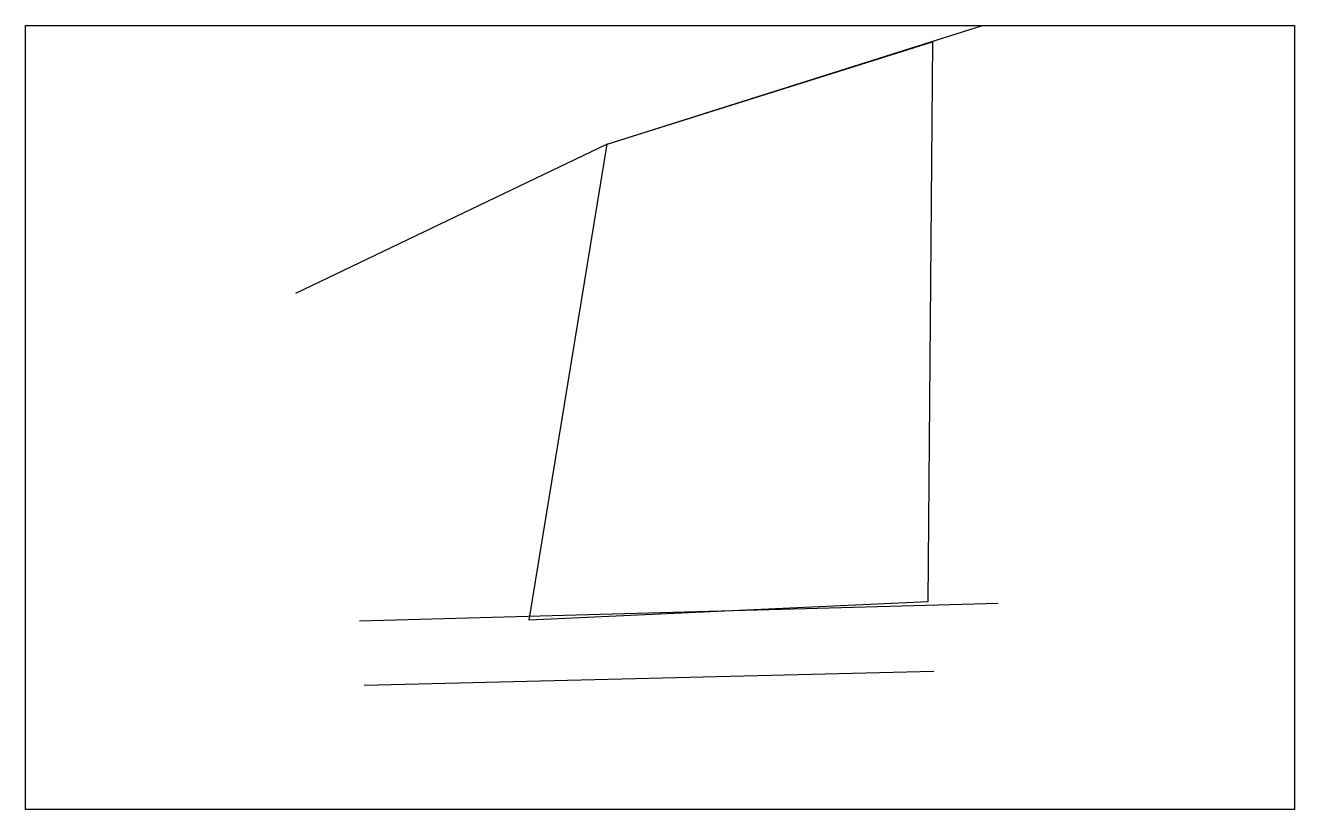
# Model space of a CAD drawing. Header units: metres. Extents: x 15463 to 32022, y 1223 to 33962.
# Drawn here: x 15463 to 16664, y 1223 to 1965 of the extents above.
import ezdxf

# ---------------------------------------------------------------- set-up
doc = ezdxf.new("R2010")
doc.units = ezdxf.units.M
doc.header["$LTSCALE"] = 0.1
picture_1 = doc.add_image_def('image1.png', size_in_pixel=(900, 556))

msp = doc.modelspace()

# ---------------------------------------------------------------- linework, layer by layer
for points in [[(16012.98, 1852.21), (16368.06, 1964.52)], [(16012.98, 1852.21), (16320.96, 1948.91), (16316.56, 1419.25), (15939.28, 1401.67), (16012.98, 1852.21)], [(16012.98, 1852.21), (15718.22, 1710.8)], [(16383.01, 1417.47), (15778.85, 1400.78)], [(16322.23, 1353.19), (15783.16, 1339.94)]]:
    msp.add_lwpolyline(points)

# ---------------------------------------------------------------- pictures from other files: only their frames are drawn
image = msp.add_image(picture_1, insert=(15462.57, 1222.59), size_in_units=(1200.96, 741.93))
image.dxf.flags = 7

doc.saveas('drawing.dxf')
